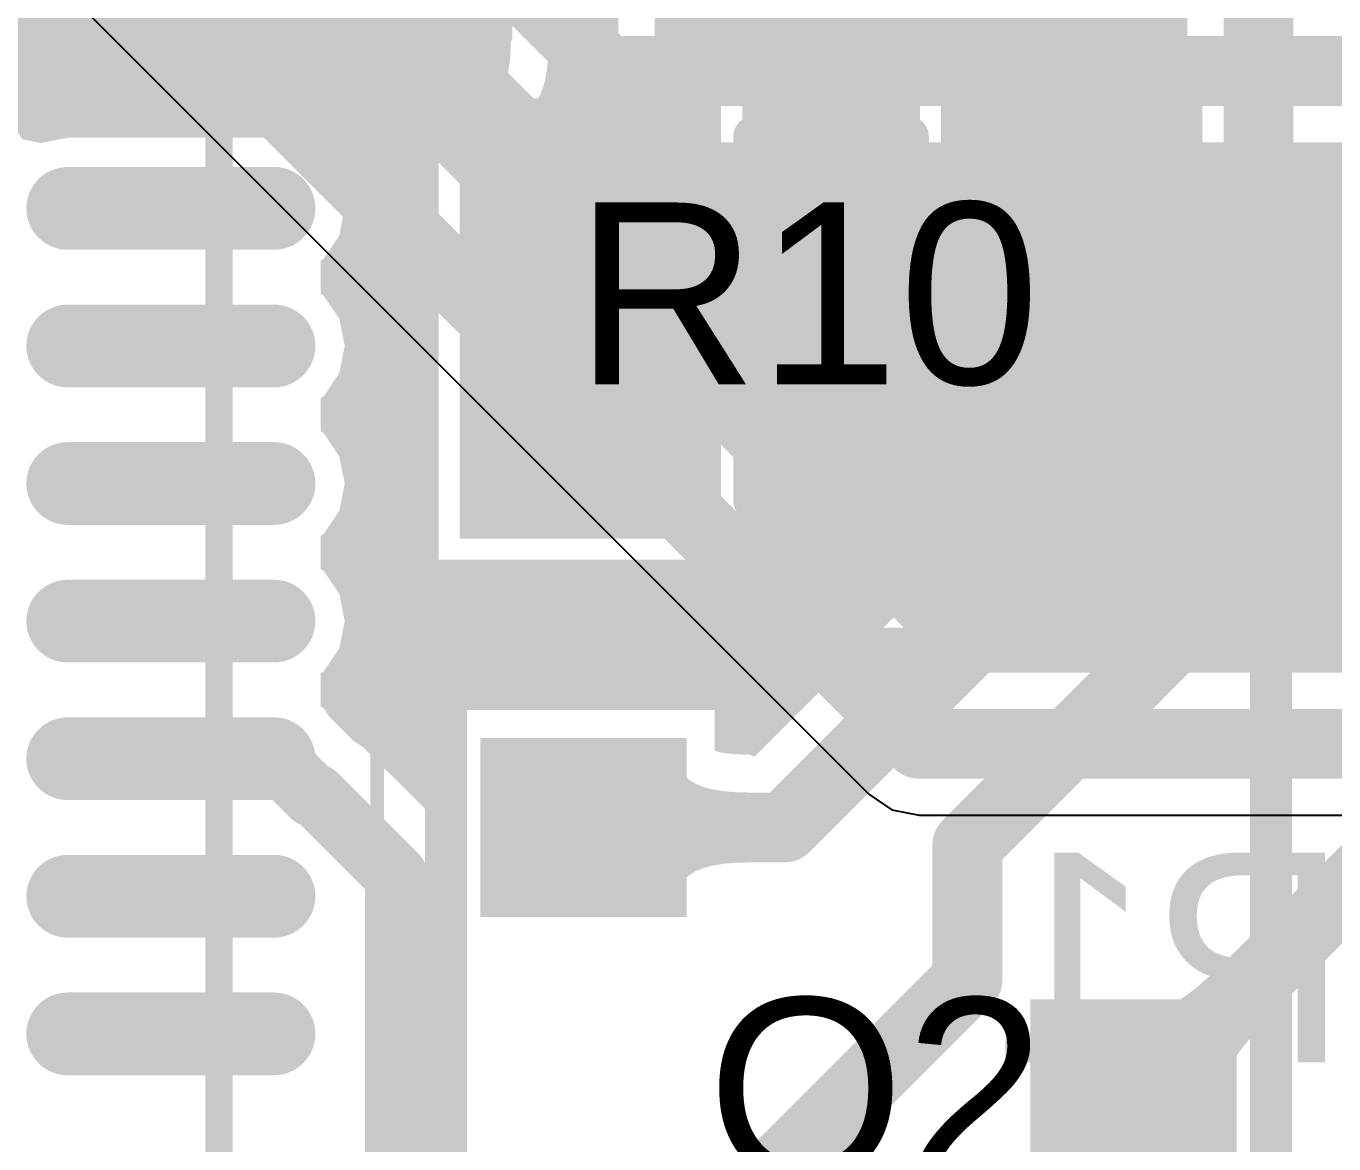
# Model space of a CAD drawing. Header units: inches. Extents: x 0.91 to 3.83, y 2.6 to 3.83.
# Drawn here: x 2.145 to 2.3322, y 3.0433 to 3.2032 of the extents above; entities that cross this region are included whole.
import ezdxf

# ---------------------------------------------------------------- set-up
doc = ezdxf.new("R2010")
doc.units = ezdxf.units.IN
doc.header["$MEASUREMENT"] = 0
for name, color, linetype in [('Bottom 3D Body', 76, 'Continuous'), ('Bottom Courtyard', 56, 'Continuous'), ('Bottom Layer', 5, 'Continuous'), ('Bottom Overlay', 54, 'Continuous'), ('Mechanical 12', 56, 'Continuous'), ('Mechanical 16', 56, 'Continuous'), ('Top Layer', 1, 'Continuous'), ('Top Overlay', 2, 'Continuous'), ('Top Paste', 8, 'Continuous'), ('Top Solder', 216, 'Continuous')]:
    doc.layers.add(name, color=color, linetype=linetype)
doc.styles.add('Arial', font='', dxfattribs={"height": 0.2})
doc.styles.get('Arial').set_extended_font_data('Arial')

# ---------------------------------------------------------------- blocks, each defined once
blk = doc.blocks.new('QFN50P500X500X80_HS_29N_CP2102N_344')
at = {"layer": 'Top Layer'}
h = blk.add_hatch(color=1, dxfattribs=at)
edge = h.paths.add_edge_path()
edge.add_arc((0.1063, 0.05906), 0.00492, 270, 450)
edge.add_line((0.1063, 0.06398), (0.07677, 0.06398))
edge.add_arc((0.07677, 0.05906), 0.00492, 90, 270)
edge.add_line((0.07677, 0.05413), (0.1063, 0.05413))
h = blk.add_hatch(color=1, dxfattribs=at)
edge = h.paths.add_edge_path()
edge.add_arc((0.1063, 0.03937), 0.00492, 270, 450)
edge.add_line((0.1063, 0.04429), (0.07677, 0.04429))
edge.add_arc((0.07677, 0.03937), 0.00492, 90, 270)
edge.add_line((0.07677, 0.03445), (0.1063, 0.03445))
h = blk.add_hatch(color=1, dxfattribs=at)
edge = h.paths.add_edge_path()
edge.add_arc((0.1063, 0.01969), 0.00492, 270, 450)
edge.add_line((0.1063, 0.02461), (0.07677, 0.02461))
edge.add_arc((0.07677, 0.01969), 0.00492, 90, 270)
edge.add_line((0.07677, 0.01476), (0.1063, 0.01476))
h = blk.add_hatch(color=1, dxfattribs=at)
edge = h.paths.add_edge_path()
edge.add_arc((0.1063, 0), 0.00492, 270, 450)
edge.add_line((0.1063, 0.00492), (0.07677, 0.00492))
edge.add_arc((0.07677, 0), 0.00492, 90, 270)
edge.add_line((0.07677, -0.00492), (0.1063, -0.00492))
h = blk.add_hatch(color=1, dxfattribs=at)
edge = h.paths.add_edge_path()
edge.add_arc((0.1063, -0.01969), 0.00492, 270, 450)
edge.add_line((0.1063, -0.01476), (0.07677, -0.01476))
edge.add_arc((0.07677, -0.01969), 0.00492, 90, 270)
edge.add_line((0.07677, -0.02461), (0.1063, -0.02461))
h = blk.add_hatch(color=1, dxfattribs=at)
edge = h.paths.add_edge_path()
edge.add_arc((0.1063, -0.03937), 0.00492, 270, 450)
edge.add_line((0.1063, -0.03445), (0.07677, -0.03445))
edge.add_arc((0.07677, -0.03937), 0.00492, 90, 270)
edge.add_line((0.07677, -0.04429), (0.1063, -0.04429))
h = blk.add_hatch(color=1, dxfattribs=at)
edge = h.paths.add_edge_path()
edge.add_arc((0.1063, -0.05906), 0.00492, 270, 450)
edge.add_line((0.1063, -0.05413), (0.07677, -0.05413))
edge.add_arc((0.07677, -0.05906), 0.00492, 90, 270)
edge.add_line((0.07677, -0.06398), (0.1063, -0.06398))
at = {"layer": 'Top Paste'}
h = blk.add_hatch(color=8, dxfattribs=at)
edge = h.paths.add_edge_path()
edge.add_arc((0.1063, 0.05906), 0.00492, 270, 450)
edge.add_line((0.1063, 0.06398), (0.07677, 0.06398))
edge.add_arc((0.07677, 0.05906), 0.00492, 90, 270)
edge.add_line((0.07677, 0.05413), (0.1063, 0.05413))
h = blk.add_hatch(color=8, dxfattribs=at)
edge = h.paths.add_edge_path()
edge.add_arc((0.1063, 0.03937), 0.00492, 270, 450)
edge.add_line((0.1063, 0.04429), (0.07677, 0.04429))
edge.add_arc((0.07677, 0.03937), 0.00492, 90, 270)
edge.add_line((0.07677, 0.03445), (0.1063, 0.03445))
h = blk.add_hatch(color=8, dxfattribs=at)
edge = h.paths.add_edge_path()
edge.add_arc((0.1063, 0.01969), 0.00492, 270, 450)
edge.add_line((0.1063, 0.02461), (0.07677, 0.02461))
edge.add_arc((0.07677, 0.01969), 0.00492, 90, 270)
edge.add_line((0.07677, 0.01476), (0.1063, 0.01476))
h = blk.add_hatch(color=8, dxfattribs=at)
edge = h.paths.add_edge_path()
edge.add_arc((0.1063, 0), 0.00492, 270, 450)
edge.add_line((0.1063, 0.00492), (0.07677, 0.00492))
edge.add_arc((0.07677, 0), 0.00492, 90, 270)
edge.add_line((0.07677, -0.00492), (0.1063, -0.00492))
h = blk.add_hatch(color=8, dxfattribs=at)
edge = h.paths.add_edge_path()
edge.add_arc((0.1063, -0.01969), 0.00492, 270, 450)
edge.add_line((0.1063, -0.01476), (0.07677, -0.01476))
edge.add_arc((0.07677, -0.01969), 0.00492, 90, 270)
edge.add_line((0.07677, -0.02461), (0.1063, -0.02461))
h = blk.add_hatch(color=8, dxfattribs=at)
edge = h.paths.add_edge_path()
edge.add_arc((0.1063, -0.03937), 0.00492, 270, 450)
edge.add_line((0.1063, -0.03445), (0.07677, -0.03445))
edge.add_arc((0.07677, -0.03937), 0.00492, 90, 270)
edge.add_line((0.07677, -0.04429), (0.1063, -0.04429))
h = blk.add_hatch(color=8, dxfattribs=at)
edge = h.paths.add_edge_path()
edge.add_arc((0.1063, -0.05906), 0.00492, 270, 450)
edge.add_line((0.1063, -0.05413), (0.07677, -0.05413))
edge.add_arc((0.07677, -0.05906), 0.00492, 90, 270)
edge.add_line((0.07677, -0.06398), (0.1063, -0.06398))
at = {"layer": 'Top Solder'}
h = blk.add_hatch(color=216, dxfattribs=at)
edge = h.paths.add_edge_path()
edge.add_arc((0.1063, 0.05906), 0.00592, 270, 450)
edge.add_line((0.1063, 0.06498), (0.07677, 0.06498))
edge.add_arc((0.07677, 0.05906), 0.00592, 90, 270)
edge.add_line((0.07677, 0.05313), (0.1063, 0.05313))
h = blk.add_hatch(color=216, dxfattribs=at)
edge = h.paths.add_edge_path()
edge.add_arc((0.1063, 0.03937), 0.00592, 270, 450)
edge.add_line((0.1063, 0.04529), (0.07677, 0.04529))
edge.add_arc((0.07677, 0.03937), 0.00592, 90, 270)
edge.add_line((0.07677, 0.03345), (0.1063, 0.03345))
h = blk.add_hatch(color=216, dxfattribs=at)
edge = h.paths.add_edge_path()
edge.add_arc((0.1063, 0.01969), 0.00592, 270, 450)
edge.add_line((0.1063, 0.02561), (0.07677, 0.02561))
edge.add_arc((0.07677, 0.01969), 0.00592, 90, 270)
edge.add_line((0.07677, 0.01376), (0.1063, 0.01376))
h = blk.add_hatch(color=216, dxfattribs=at)
edge = h.paths.add_edge_path()
edge.add_arc((0.1063, 0), 0.00592, 270, 450)
edge.add_line((0.1063, 0.00592), (0.07677, 0.00592))
edge.add_arc((0.07677, 0), 0.00592, 90, 270)
edge.add_line((0.07677, -0.00592), (0.1063, -0.00592))
h = blk.add_hatch(color=216, dxfattribs=at)
edge = h.paths.add_edge_path()
edge.add_arc((0.1063, -0.01969), 0.00592, 270, 450)
edge.add_line((0.1063, -0.01376), (0.07677, -0.01376))
edge.add_arc((0.07677, -0.01969), 0.00592, 90, 270)
edge.add_line((0.07677, -0.02561), (0.1063, -0.02561))
h = blk.add_hatch(color=216, dxfattribs=at)
edge = h.paths.add_edge_path()
edge.add_arc((0.1063, -0.03937), 0.00592, 270, 450)
edge.add_line((0.1063, -0.03345), (0.07677, -0.03345))
edge.add_arc((0.07677, -0.03937), 0.00592, 90, 270)
edge.add_line((0.07677, -0.04529), (0.1063, -0.04529))
h = blk.add_hatch(color=216, dxfattribs=at)
edge = h.paths.add_edge_path()
edge.add_arc((0.1063, -0.05906), 0.00592, 270, 450)
edge.add_line((0.1063, -0.05313), (0.07677, -0.05313))
edge.add_arc((0.07677, -0.05906), 0.00592, 90, 270)
edge.add_line((0.07677, -0.06498), (0.1063, -0.06498))
at = {"layer": 'Bottom 3D Body'}
blk.add_lwpolyline([(0.12106, -0.12106, 0.00197, 0.00197, 0), (0.12106, 0.12106, 0.00197, 0.00197, 0)], format="xyseb", dxfattribs=at)
at = {"layer": 'Bottom Courtyard'}
blk.add_lwpolyline([(0.09843, -0.09843, 0.00394, 0.00394, 0), (0.09843, 0.09843, 0.00394, 0.00394, 0)], format="xyseb", dxfattribs=at)
at = {"layer": 'Top Overlay'}
blk.add_lwpolyline([(0.10433, 0.07972, 0.00787, 0.00787, 0), (0.10433, 0.10433, 0.00787, 0.00787, 0)], format="xyseb", dxfattribs=at)
blk.add_lwpolyline([(0.10236, 0.07972, 0.00394, 0.00394, 1), (0.1063, 0.07972, 0.00394, 0.00394, 1)], format="xyseb", close=True, dxfattribs=at)
blk = doc.blocks.new('R0805_346')
at = {"layer": 'Top Layer'}
for points in [[(0.02953, 0.05118), (0.02953, 0.01772), (-0.02953, 0.01772), (-0.02953, 0.05118)], [(0.02953, -0.01772), (0.02953, -0.05118), (-0.02953, -0.05118), (-0.02953, -0.01772)]]:
    blk.add_hatch(color=1, dxfattribs=at).paths.add_polyline_path(points)
at = {"layer": 'Top Overlay'}
blk.add_hatch(color=2, dxfattribs=at).paths.add_polyline_path([(-0.026, -0.00903), (0.026, -0.00903), (0.026, 0.00997), (-0.026, 0.00997)])
at = {"layer": 'Top Paste'}
for points in [[(0.02953, 0.05118), (0.02953, 0.01772), (-0.02953, 0.01772), (-0.02953, 0.05118)], [(0.02953, -0.01772), (0.02953, -0.05118), (-0.02953, -0.05118), (-0.02953, -0.01772)]]:
    blk.add_hatch(color=8, dxfattribs=at).paths.add_polyline_path(points)
at = {"layer": 'Top Solder'}
for points in [[(0.0315, 0.05315), (0.0315, 0.01575), (-0.0315, 0.01575), (-0.0315, 0.05315)], [(0.0315, -0.01575), (0.0315, -0.05315), (-0.0315, -0.05315), (-0.0315, -0.01575)]]:
    blk.add_hatch(color=216, dxfattribs=at).paths.add_polyline_path(points)
at = {"layer": 'Top Overlay'}
for points in [[(-0.026, 0.011, 0.006, 0.006, 0), (0.026, 0.011, 0.006, 0.006, 0)], [(-0.026, -0.011, 0.006, 0.006, 0), (-0.026, 0.011, 0.006, 0.006, 0)], [(0.026, -0.011, 0.006, 0.006, 0), (0.026, 0.011, 0.006, 0.006, 0)], [(-0.026, -0.011, 0.006, 0.006, 0), (0.026, -0.011, 0.006, 0.006, 0)]]:
    blk.add_lwpolyline(points, format="xyseb", dxfattribs=at)
for points in [[(-0.0275, 0.011, 0.003, 0.003, 1), (-0.0245, 0.011, 0.003, 0.003, 1)], [(-0.0275, 0.011, 0.003, 0.003, 1), (-0.0245, 0.011, 0.003, 0.003, 1)], [(0.0245, 0.011, 0.003, 0.003, 1), (0.0275, 0.011, 0.003, 0.003, 1)], [(0.0245, 0.011, 0.003, 0.003, 1), (0.0275, 0.011, 0.003, 0.003, 1)], [(-0.0275, -0.011, 0.003, 0.003, 1), (-0.0245, -0.011, 0.003, 0.003, 1)], [(-0.0275, -0.011, 0.003, 0.003, 1), (-0.0245, -0.011, 0.003, 0.003, 1)], [(0.0245, -0.011, 0.003, 0.003, 1), (0.0275, -0.011, 0.003, 0.003, 1)], [(0.0245, -0.011, 0.003, 0.003, 1), (0.0275, -0.011, 0.003, 0.003, 1)]]:
    blk.add_lwpolyline(points, format="xyseb", close=True, dxfattribs=at)
at = {"layer": 'Mechanical 12', "style": 'Arial'}
blk.add_text('R10', height=0.026, rotation=90, dxfattribs=at).set_placement((0.00941, -0.03673))
blk = doc.blocks.new('SOT_23_352')
at = {"layer": 'Top Layer'}
for points in [[(-0.01181, 0.05315), (0.01181, 0.05315), (0.01181, 0.02559), (-0.01181, 0.02559)], [(-0.04921, -0.02559), (-0.02559, -0.02559), (-0.02559, -0.05315), (-0.04921, -0.05315)], [(0.02559, -0.02559), (0.04921, -0.02559), (0.04921, -0.05315), (0.02559, -0.05315)]]:
    blk.add_hatch(color=1, dxfattribs=at).paths.add_polyline_path(points)
at = {"layer": 'Top Paste'}
for points in [[(-0.01181, 0.05315), (0.01181, 0.05315), (0.01181, 0.02559), (-0.01181, 0.02559)], [(-0.04921, -0.02559), (-0.02559, -0.02559), (-0.02559, -0.05315), (-0.04921, -0.05315)], [(0.02559, -0.02559), (0.04921, -0.02559), (0.04921, -0.05315), (0.02559, -0.05315)]]:
    blk.add_hatch(color=8, dxfattribs=at).paths.add_polyline_path(points)
at = {"layer": 'Top Solder'}
for points in [[(-0.01281, 0.05415), (0.01281, 0.05415), (0.01281, 0.02459), (-0.01281, 0.02459)], [(-0.05021, -0.02459), (-0.02459, -0.02459), (-0.02459, -0.05415), (-0.05021, -0.05415)], [(0.02459, -0.02459), (0.05021, -0.02459), (0.05021, -0.05415), (0.02459, -0.05415)]]:
    blk.add_hatch(color=216, dxfattribs=at).paths.add_polyline_path(points)
at = {"layer": 'Bottom 3D Body'}
for points in [[(-0.06299, -0.05906, 0.00394, 0.00394, 0), (-0.06299, 0.05906, 0.00394, 0.00394, 0)], [(0.06299, 0.05906, 0.00394, 0.00394, 0), (-0.06299, 0.05906, 0.00394, 0.00394, 0)], [(0.06299, -0.05906, 0.00394, 0.00394, 0), (0.06299, 0.05906, 0.00394, 0.00394, 0)], [(0.06299, -0.05906, 0.00394, 0.00394, 0), (-0.06299, -0.05906, 0.00394, 0.00394, 0)]]:
    blk.add_lwpolyline(points, format="xyseb", dxfattribs=at)
for points in [[(-0.06398, 0.05906, 0.00197, 0.00197, 1), (-0.06201, 0.05906, 0.00197, 0.00197, 1)], [(-0.06398, 0.05906, 0.00197, 0.00197, 1), (-0.06201, 0.05906, 0.00197, 0.00197, 1)], [(0.06201, 0.05906, 0.00197, 0.00197, 1), (0.06398, 0.05906, 0.00197, 0.00197, 1)], [(0.06201, 0.05906, 0.00197, 0.00197, 1), (0.06398, 0.05906, 0.00197, 0.00197, 1)], [(-0.06398, -0.05906, 0.00197, 0.00197, 1), (-0.06201, -0.05906, 0.00197, 0.00197, 1)], [(-0.06398, -0.05906, 0.00197, 0.00197, 1), (-0.06201, -0.05906, 0.00197, 0.00197, 1)], [(0.06201, -0.05906, 0.00197, 0.00197, 1), (0.06398, -0.05906, 0.00197, 0.00197, 1)], [(0.06201, -0.05906, 0.00197, 0.00197, 1), (0.06398, -0.05906, 0.00197, 0.00197, 1)]]:
    blk.add_lwpolyline(points, format="xyseb", close=True, dxfattribs=at)
at = {"layer": 'Mechanical 16'}
for points in [[(-0.06299, -0.059, 0.00394, 0.00394, 0), (-0.06299, 0.059, 0.00394, 0.00394, 0)], [(0.06299, 0.059, 0.00394, 0.00394, 0), (-0.06299, 0.059, 0.00394, 0.00394, 0)], [(0.06299, -0.059, 0.00394, 0.00394, 0), (0.06299, 0.059, 0.00394, 0.00394, 0)], [(0.06299, -0.059, 0.00394, 0.00394, 0), (-0.06299, -0.059, 0.00394, 0.00394, 0)]]:
    blk.add_lwpolyline(points, format="xyseb", dxfattribs=at)
for points in [[(-0.06398, 0.059, 0.00197, 0.00197, 1), (-0.06201, 0.059, 0.00197, 0.00197, 1)], [(-0.06398, 0.059, 0.00197, 0.00197, 1), (-0.06201, 0.059, 0.00197, 0.00197, 1)], [(0.06201, 0.059, 0.00197, 0.00197, 1), (0.06398, 0.059, 0.00197, 0.00197, 1)], [(0.06201, 0.059, 0.00197, 0.00197, 1), (0.06398, 0.059, 0.00197, 0.00197, 1)], [(-0.06398, -0.059, 0.00197, 0.00197, 1), (-0.06201, -0.059, 0.00197, 0.00197, 1)], [(-0.06398, -0.059, 0.00197, 0.00197, 1), (-0.06201, -0.059, 0.00197, 0.00197, 1)], [(0.06201, -0.059, 0.00197, 0.00197, 1), (0.06398, -0.059, 0.00197, 0.00197, 1)], [(0.06201, -0.059, 0.00197, 0.00197, 1), (0.06398, -0.059, 0.00197, 0.00197, 1)]]:
    blk.add_lwpolyline(points, format="xyseb", close=True, dxfattribs=at)
at = {"layer": 'Top Overlay'}
for points in [[(-0.06299, -0.05906, 0.006, 0.006, 0), (-0.06299, 0.05906, 0.006, 0.006, 0)], [(0.06299, 0.05906, 0.006, 0.006, 0), (-0.06299, 0.05906, 0.006, 0.006, 0)], [(0.06299, -0.05906, 0.006, 0.006, 0), (0.06299, 0.05906, 0.006, 0.006, 0)], [(-0.06299, -0.05906, 0.006, 0.006, 0), (0.06299, -0.05906, 0.006, 0.006, 0)]]:
    blk.add_lwpolyline(points, format="xyseb", dxfattribs=at)
for points in [[(-0.06449, 0.05906, 0.003, 0.003, 1), (-0.06149, 0.05906, 0.003, 0.003, 1)], [(-0.06449, 0.05906, 0.003, 0.003, 1), (-0.06149, 0.05906, 0.003, 0.003, 1)], [(0.06149, 0.05906, 0.003, 0.003, 1), (0.06449, 0.05906, 0.003, 0.003, 1)], [(0.06149, 0.05906, 0.003, 0.003, 1), (0.06449, 0.05906, 0.003, 0.003, 1)], [(-0.06449, -0.05906, 0.003, 0.003, 1), (-0.06149, -0.05906, 0.003, 0.003, 1)], [(-0.06449, -0.05906, 0.003, 0.003, 1), (-0.06149, -0.05906, 0.003, 0.003, 1)], [(0.06149, -0.05906, 0.003, 0.003, 1), (0.06449, -0.05906, 0.003, 0.003, 1)], [(0.06149, -0.05906, 0.003, 0.003, 1), (0.06449, -0.05906, 0.003, 0.003, 1)]]:
    blk.add_lwpolyline(points, format="xyseb", close=True, dxfattribs=at)
at = {"layer": 'Mechanical 12', "style": 'Arial'}
blk.add_text('Q2', height=0.026, rotation=90, dxfattribs=at).set_placement((0.013, -0.02166))

msp = doc.modelspace()

# ---------------------------------------------------------------- hatches: boundary and pattern name
at = {"layer": 'Bottom Layer'}
msp.add_hatch(color=5, dxfattribs=at).paths.add_polyline_path([(2.47386, 3.27736), (2.46958, 3.27408), (2.46317, 3.26572), (2.45914, 3.25599), (2.45777, 3.24555), (2.45914, 3.23511), (2.46317, 3.22538), (2.46958, 3.21702), (2.47747, 3.21097), (2.47725, 3.20715), (2.47723, 3.20703), (2.23239, 3.20703), (2.2076, 3.23182), (2.20742, 3.2323), (2.20665, 3.23312), (2.20611, 3.23381), (2.20564, 3.23449), (2.20524, 3.23518), (2.20492, 3.23588), (2.20465, 3.23659), (2.20445, 3.23734), (2.2043, 3.23811), (2.20422, 3.23894), (2.20419, 3.24001), (2.20411, 3.24019), (2.20269, 3.24733), (2.19854, 3.25354), (2.19233, 3.25769), (2.185, 3.25915), (2.17767, 3.25769), (2.17146, 3.25354), (2.16731, 3.24733), (2.16585, 3.24), (2.16731, 3.23267), (2.17146, 3.22646), (2.17767, 3.22231), (2.18481, 3.22089), (2.18499, 3.22081), (2.18606, 3.22078), (2.18689, 3.2207), (2.18766, 3.22055), (2.18841, 3.22035), (2.18912, 3.22008), (2.18982, 3.21976), (2.19051, 3.21936), (2.19119, 3.21889), (2.19188, 3.21835), (2.1927, 3.21758), (2.19318, 3.2174), (2.22095, 3.18963), (2.22426, 3.18742), (2.22816, 3.18664), (2.48249, 3.18664), (2.48328, 3.1827), (2.47794, 3.18049), (2.46958, 3.17408), (2.46317, 3.16572), (2.45914, 3.15599), (2.45777, 3.14555), (2.45914, 3.13511), (2.46317, 3.12538), (2.46958, 3.11702), (2.4729, 3.11448), (2.47164, 3.11075), (2.27707, 3.11075), (2.12828, 3.25953), (2.1281, 3.26001), (2.12734, 3.26083), (2.12679, 3.26152), (2.12632, 3.2622), (2.12593, 3.26289), (2.1256, 3.26359), (2.12534, 3.26431), (2.12513, 3.26505), (2.12499, 3.26583), (2.1249, 3.26665), (2.12487, 3.26772), (2.12479, 3.2679), (2.12337, 3.27504), (2.12182, 3.27736), (2.12393, 3.2813), (2.47252, 3.2813)])
at = {"layer": 'Top Layer'}
for points in [[(2.14772, 3.36453), (2.14772, 3.29547), (2.19118, 3.29547), (2.19118, 3.302), (2.1913, 3.30205), (2.19204, 3.30224), (2.19309, 3.30242), (2.19444, 3.30254), (2.1962, 3.30258), (2.19668, 3.3028), (2.20052, 3.3028), (2.201, 3.30258), (2.20273, 3.30254), (2.20406, 3.30242), (2.20509, 3.30225), (2.20581, 3.30205), (2.20601, 3.30197), (2.20602, 3.30194), (2.20602, 3.29618), (2.24358, 3.29618), (2.24358, 3.31585), (2.24722, 3.31736), (2.26801, 3.29657), (2.26801, 3.26119), (2.26879, 3.25729), (2.271, 3.25398), (2.31122, 3.21376), (2.31122, 3.19594), (2.27295, 3.19594), (2.27295, 3.15067), (2.27276, 3.14969), (2.27276, 3.1323), (2.27266, 3.13207), (2.27254, 3.12207), (2.27255, 3.12204), (2.27254, 3.12201), (2.27256, 3.12197), (2.24936, 3.09878), (2.24908, 3.09878), (2.2486, 3.09899), (2.24684, 3.09904), (2.2455, 3.09916), (2.24444, 3.09933), (2.2437, 3.09953), (2.24358, 3.09957), (2.24358, 3.10539), (2.20602, 3.10539), (2.20602, 3.09289), (2.20209, 3.09126), (2.19333, 3.10001), (2.19188, 3.10098), (2.18843, 3.10443), (2.18766, 3.10558), (2.18718, 3.1059), (2.18718, 3.11064), (2.18766, 3.11096), (2.18986, 3.11424), (2.19063, 3.11811), (2.18986, 3.12198), (2.18766, 3.12526), (2.18718, 3.12559), (2.18718, 3.13032), (2.18766, 3.13064), (2.18986, 3.13392), (2.19063, 3.1378), (2.18986, 3.14167), (2.18766, 3.14495), (2.18718, 3.14527), (2.18718, 3.15001), (2.18766, 3.15033), (2.18986, 3.15361), (2.19063, 3.15748), (2.18986, 3.16135), (2.18766, 3.16463), (2.18718, 3.16496), (2.18718, 3.16969), (2.18766, 3.17001), (2.18986, 3.17329), (2.19063, 3.17717), (2.18986, 3.18104), (2.18766, 3.18432), (2.18438, 3.18651), (2.18051, 3.18728), (2.15098, 3.18728), (2.14711, 3.18651), (2.14451, 3.18703), (2.14396, 3.18785), (2.14313, 3.18841), (2.14261, 3.19101), (2.14338, 3.19488), (2.14338, 3.22441), (2.14323, 3.2252), (2.14642, 3.22913), (2.16352, 3.22913), (2.16399, 3.22892), (2.16511, 3.22888), (2.16601, 3.22879), (2.16685, 3.22864), (2.16765, 3.22843), (2.16842, 3.22817), (2.16915, 3.22785), (2.16987, 3.22747), (2.17058, 3.22702), (2.17127, 3.22651), (2.1721, 3.22579), (2.17282, 3.22555), (2.17767, 3.22231), (2.185, 3.22085), (2.19233, 3.22231), (2.19854, 3.22646), (2.20209, 3.23177), (2.20602, 3.23079), (2.20602, 3.22138), (2.21381, 3.22138), (2.21386, 3.22126), (2.21406, 3.22052), (2.21423, 3.21946), (2.21435, 3.21812), (2.21439, 3.21636), (2.21461, 3.21588), (2.21461, 3.20145), (2.21439, 3.20097), (2.21435, 3.19924), (2.21423, 3.19791), (2.21406, 3.19688), (2.21387, 3.19616), (2.21378, 3.19596), (2.21375, 3.19594), (2.20406, 3.19594), (2.20406, 3.12689), (2.24752, 3.12689), (2.24752, 3.19594), (2.23585, 3.19594), (2.23582, 3.19596), (2.23574, 3.19616), (2.23555, 3.19688), (2.23538, 3.19791), (2.23526, 3.19924), (2.23521, 3.20097), (2.235, 3.20145), (2.235, 3.21588), (2.23521, 3.21636), (2.23526, 3.21812), (2.23538, 3.21946), (2.23555, 3.22052), (2.23575, 3.22126), (2.2358, 3.22138), (2.24358, 3.22138), (2.24358, 3.255), (2.2265, 3.255), (2.22613, 3.25523), (2.2257, 3.25512), (2.22529, 3.25529), (2.22458, 3.255), (2.22193, 3.255), (2.22139, 3.25531), (2.22017, 3.25616), (2.21683, 3.25899), (2.2149, 3.26084), (2.2144, 3.26104), (2.20052, 3.27492), (2.19721, 3.27713), (2.19331, 3.27791), (2.12745, 3.27791), (2.12698, 3.27812), (2.12586, 3.27816), (2.12499, 3.27826), (2.12417, 3.27841), (2.12341, 3.27862), (2.12268, 3.27888), (2.12199, 3.2792), (2.12132, 3.27958), (2.12067, 3.28003), (2.12002, 3.28055), (2.11924, 3.28129), (2.11906, 3.28136), (2.11301, 3.2854), (2.10568, 3.28686), (2.09835, 3.2854), (2.09214, 3.28125), (2.09147, 3.28024), (2.08753, 3.28024), (2.08653, 3.28174), (2.08032, 3.28589), (2.07299, 3.28735), (2.06566, 3.28589), (2.0615, 3.28311), (2.05686, 3.28441), (2.05666, 3.28488), (2.05643, 3.28656), (2.05649, 3.28669), (2.05687, 3.28736), (2.05732, 3.28802), (2.05784, 3.28866), (2.05858, 3.28944), (2.05864, 3.28962), (2.06269, 3.29567), (2.06415, 3.303), (2.06269, 3.31033), (2.06114, 3.31265), (2.06324, 3.31658), (2.07332, 3.31658), (2.0738, 3.31637), (2.07556, 3.31632), (2.07691, 3.31621), (2.07796, 3.31603), (2.0787, 3.31584), (2.07882, 3.31579), (2.07882, 3.29547), (2.12228, 3.29547), (2.12228, 3.36453), (2.12547, 3.36634), (2.14453, 3.36634)], [(2.2298, 3.20082), (2.22985, 3.19892), (2.23, 3.19722), (2.23025, 3.19572), (2.2306, 3.19442), (2.23105, 3.19332), (2.2316, 3.19242), (2.23225, 3.19172), (2.233, 3.19122), (2.23385, 3.19092), (2.2348, 3.19082), (2.2148, 3.19082), (2.21575, 3.19092), (2.2166, 3.19122), (2.21735, 3.19172), (2.218, 3.19242), (2.21855, 3.19332), (2.219, 3.19442), (2.21935, 3.19572), (2.2196, 3.19722), (2.21975, 3.19892), (2.2198, 3.20082)], [(2.27795, 3.12201), (2.27807, 3.13201), (2.29295, 3.13213), (2.292, 3.13202), (2.29115, 3.13171), (2.2904, 3.1312), (2.28975, 3.13049), (2.2892, 3.12958), (2.28875, 3.12847), (2.2884, 3.12715), (2.28815, 3.12564), (2.288, 3.12393), (2.28795, 3.12201)], [(2.24846, 3.08358), (2.24654, 3.08353), (2.24482, 3.08338), (2.2433, 3.08313), (2.24199, 3.08278), (2.24087, 3.08233), (2.23996, 3.08178), (2.23925, 3.08113), (2.23875, 3.08038), (2.23844, 3.07953), (2.23834, 3.07858), (2.23834, 3.09858), (2.23844, 3.09763), (2.23875, 3.09678), (2.23925, 3.09603), (2.23996, 3.09538), (2.24087, 3.09483), (2.24199, 3.09438), (2.2433, 3.09403), (2.24482, 3.09378), (2.24654, 3.09363), (2.24846, 3.09358)], [(2.32427, 3.06287), (2.32228, 3.06081), (2.31915, 3.05712), (2.318, 3.05549), (2.31714, 3.054), (2.31657, 3.05266), (2.31627, 3.05146), (2.31626, 3.05041), (2.31653, 3.0495), (2.31708, 3.04873), (2.30306, 3.06275), (2.30383, 3.0622), (2.30474, 3.06193), (2.30579, 3.06194), (2.30699, 3.06223), (2.30833, 3.06281), (2.30982, 3.06367), (2.31145, 3.06482), (2.31322, 3.06624), (2.3172, 3.06994)]]:
    msp.add_hatch(color=1, dxfattribs=at).paths.add_polyline_path(points)

# ---------------------------------------------------------------- linework, layer by layer
at = {"layer": 'Bottom Layer'}
for p, q in [((2.11386, 3.24511), (2.26563, 3.09334)), ((2.26563, 3.09334), (2.26894, 3.09113)), ((2.26894, 3.09113), (2.27284, 3.09036)), ((2.27284, 3.09036), (2.53889, 3.09036))]:
    msp.add_line(p, q, dxfattribs=at)
for points in [[(2.10568, 3.26771, 0.01, 0.01, 0), (2.27284, 3.10055, 0.01, 0.01, 0)], [(2.185, 3.24, 0.01, 0.01, 0), (2.22816, 3.19684, 0.01, 0.01, 0)], [(2.22816, 3.19684, 0.01, 0.01, 0), (2.56683, 3.19684, 0.01, 0.01, 0)], [(2.27284, 3.10055, 0.01, 0.01, 0), (2.54311, 3.10055, 0.01, 0.01, 0)]]:
    msp.add_lwpolyline(points, format="xyseb", dxfattribs=at)
for points in [[(2.22566, 3.19684, 0.005, 0.005, 1), (2.23066, 3.19684, 0.005, 0.005, 1)], [(2.22566, 3.19684, 0.005, 0.005, 1), (2.23066, 3.19684, 0.005, 0.005, 1)], [(2.27034, 3.10055, 0.005, 0.005, 1), (2.27534, 3.10055, 0.005, 0.005, 1)], [(2.27034, 3.10055, 0.005, 0.005, 1), (2.27534, 3.10055, 0.005, 0.005, 1)]]:
    msp.add_lwpolyline(points, format="xyseb", close=True, dxfattribs=at)
at = {"layer": 'Top Layer'}
for points in [[(2.2248, 3.1624, 0.01, 0.01, 0), (2.2248, 3.2372, 0.01, 0.01, 0)], [(2.32142, 3.12775, 0.01, 0.01, 0), (2.32142, 3.21798, 0.01, 0.01, 0)], [(2.2248, 3.1624, 0.01, 0.01, 0), (2.22579, 3.16142, 0.01, 0.01, 0)], [(2.28295, 3.14969, 0.01, 0.01, 0), (2.29469, 3.16142, 0.01, 0.01, 0)], [(2.28295, 3.11795, 0.01, 0.01, 0), (2.28295, 3.14969, 0.01, 0.01, 0)], [(2.30551, 3.05118, 0.01, 0.01, 0), (2.3964, 3.14207, 0.01, 0.01, 0)], [(2.27976, 3.08609, 0.01, 0.01, 0), (2.32142, 3.12775, 0.01, 0.01, 0)], [(2.25358, 3.08858, 0.01, 0.01, 0), (2.28295, 3.11795, 0.01, 0.01, 0)], [(2.16575, 3.09843, 0.009, 0.009, 0), (2.18074, 3.09843, 0.009, 0.009, 0)], [(2.18074, 3.09843, 0.009, 0.009, 0), (2.186, 3.09316, 0.009, 0.009, 0)], [(2.186, 3.09316, 0.009, 0.009, 0), (2.18649, 3.09316, 0.009, 0.009, 0)], [(2.18649, 3.09316, 0.009, 0.009, 0), (2.19802, 3.08163, 0.009, 0.009, 0)], [(2.2248, 3.08858, 0.01, 0.01, 0), (2.25358, 3.08858, 0.01, 0.01, 0)], [(2.27976, 3.06677, 0.01, 0.01, 0), (2.27976, 3.08609, 0.01, 0.01, 0)], [(2.19802, 3.00154, 0.009, 0.009, 0), (2.19802, 3.08163, 0.009, 0.009, 0)], [(2.22677, 3.01378, 0.01, 0.01, 0), (2.27976, 3.06677, 0.01, 0.01, 0)], [(2.30354, 3.05118, 0.01, 0.01, 0), (2.30551, 3.05118, 0.01, 0.01, 0)]]:
    msp.add_lwpolyline(points, format="xyseb", dxfattribs=at)
for points in [[(2.2223, 3.1624, 0.005, 0.005, 1), (2.2273, 3.1624, 0.005, 0.005, 1)], [(2.2223, 3.1624, 0.005, 0.005, 1), (2.2273, 3.1624, 0.005, 0.005, 1)], [(2.22329, 3.16142, 0.005, 0.005, 1), (2.22829, 3.16142, 0.005, 0.005, 1)], [(2.29219, 3.16142, 0.005, 0.005, 1), (2.29719, 3.16142, 0.005, 0.005, 1)], [(2.28045, 3.14969, 0.005, 0.005, 1), (2.28545, 3.14969, 0.005, 0.005, 1)], [(2.28045, 3.14969, 0.005, 0.005, 1), (2.28545, 3.14969, 0.005, 0.005, 1)], [(2.31892, 3.12775, 0.005, 0.005, 1), (2.32392, 3.12775, 0.005, 0.005, 1)], [(2.31892, 3.12775, 0.005, 0.005, 1), (2.32392, 3.12775, 0.005, 0.005, 1)], [(2.28045, 3.11795, 0.005, 0.005, 1), (2.28545, 3.11795, 0.005, 0.005, 1)], [(2.28045, 3.11795, 0.005, 0.005, 1), (2.28545, 3.11795, 0.005, 0.005, 1)], [(2.1635, 3.09843, 0.0045, 0.0045, 1), (2.168, 3.09843, 0.0045, 0.0045, 1)], [(2.17849, 3.09843, 0.0045, 0.0045, 1), (2.18299, 3.09843, 0.0045, 0.0045, 1)], [(2.17849, 3.09843, 0.0045, 0.0045, 1), (2.18299, 3.09843, 0.0045, 0.0045, 1)], [(2.18375, 3.09316, 0.0045, 0.0045, 1), (2.18825, 3.09316, 0.0045, 0.0045, 1)], [(2.18375, 3.09316, 0.0045, 0.0045, 1), (2.18825, 3.09316, 0.0045, 0.0045, 1)], [(2.18424, 3.09316, 0.0045, 0.0045, 1), (2.18874, 3.09316, 0.0045, 0.0045, 1)], [(2.18424, 3.09316, 0.0045, 0.0045, 1), (2.18874, 3.09316, 0.0045, 0.0045, 1)], [(2.2223, 3.08858, 0.005, 0.005, 1), (2.2273, 3.08858, 0.005, 0.005, 1)], [(2.25108, 3.08858, 0.005, 0.005, 1), (2.25608, 3.08858, 0.005, 0.005, 1)], [(2.25108, 3.08858, 0.005, 0.005, 1), (2.25608, 3.08858, 0.005, 0.005, 1)], [(2.27726, 3.08609, 0.005, 0.005, 1), (2.28226, 3.08609, 0.005, 0.005, 1)], [(2.27726, 3.08609, 0.005, 0.005, 1), (2.28226, 3.08609, 0.005, 0.005, 1)], [(2.19577, 3.08163, 0.0045, 0.0045, 1), (2.20027, 3.08163, 0.0045, 0.0045, 1)], [(2.19577, 3.08163, 0.0045, 0.0045, 1), (2.20027, 3.08163, 0.0045, 0.0045, 1)], [(2.27726, 3.06677, 0.005, 0.005, 1), (2.28226, 3.06677, 0.005, 0.005, 1)], [(2.27726, 3.06677, 0.005, 0.005, 1), (2.28226, 3.06677, 0.005, 0.005, 1)], [(2.30104, 3.05118, 0.005, 0.005, 1), (2.30604, 3.05118, 0.005, 0.005, 1)], [(2.30301, 3.05118, 0.005, 0.005, 1), (2.30801, 3.05118, 0.005, 0.005, 1)], [(2.30301, 3.05118, 0.005, 0.005, 1), (2.30801, 3.05118, 0.005, 0.005, 1)]]:
    msp.add_lwpolyline(points, format="xyseb", close=True, dxfattribs=at)

# ---------------------------------------------------------------- block references
msp.add_blockref('QFN50P500X500X80_HS_29N_CP2102N_344', (2.07421, 3.11811))
at = {"rotation": 270}
for name, p in [('R0805_346', (2.26024, 3.16142)), ('SOT_23_352', (2.26417, 3.05118))]:
    msp.add_blockref(name, p, dxfattribs=at)

# ---------------------------------------------------------------- texts
at = {"layer": 'Bottom Overlay', "style": 'Arial', "text_generation_flag": 2}
msp.add_text('TP1', height=0.03, dxfattribs=at).set_placement((2.35999, 3.055))

doc.saveas('drawing.dxf')
